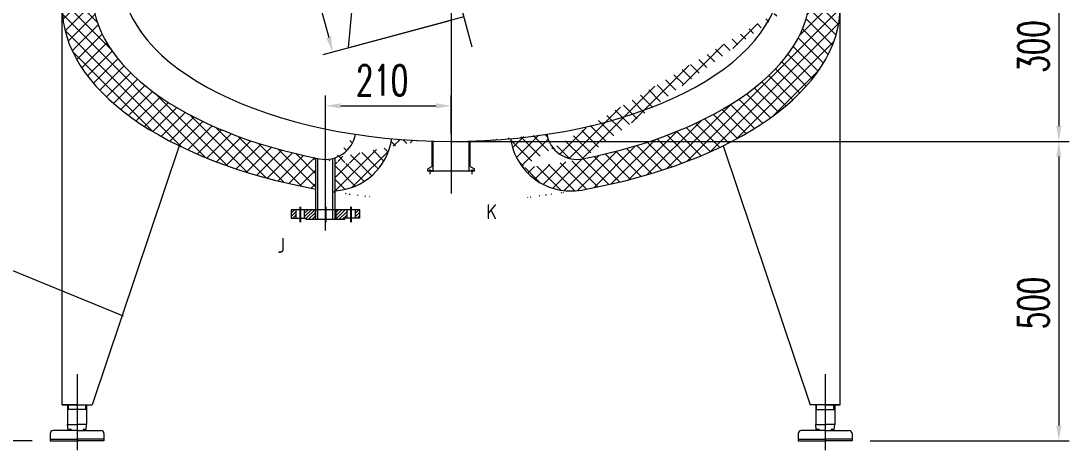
# Model space of a CAD drawing. Header units: millimetres. Extents: x 44795 to 49517, y -899 to 5779.
# Drawn here: x 45736 to 47487, y 2342 to 3058 of the extents above; entities that cross this region are included whole.
import ezdxf
from ezdxf.enums import TextEntityAlignment as Align

# ---------------------------------------------------------------- set-up
doc = ezdxf.new("R2010")
doc.units = ezdxf.units.MM
doc.header["$LTSCALE"] = 2
doc.linetypes.add('CENTER', pattern=[2, 1.25, -0.25, 0.25, -0.25])
doc.layers.get('0').update_dxf_attribs({"lineweight": 30})
doc.layers.get('Defpoints').update_dxf_attribs({"lineweight": 9})
doc.layers.add('3', color=3, linetype='CENTER')
doc.layers.add('尺寸线层', color=3, linetype='Continuous', lineweight=13)
doc.styles.add('HZ', font='txt.shx', dxfattribs={"width": 0.667, "bigfont": 'hztxt.shx'})
doc.styles.add('J_BigFont', font='gbenor.shx', dxfattribs={"bigfont": 'gbcbig.shx'})
doc.dimstyles.new('ISO-25', dxfattribs={"dimscale": 0.85, "dimtxt": 60, "dimasz": 30, "dimexe": 20, "dimexo": 0, "dimgap": 20, "dimtad": 1, "dimdec": 0, "dimdsep": 46, "dimtxsty": 'HZ', "dimcen": 35, "dimclrd": 256, "dimclre": 256, "dimclrt": 256, "dimadec": 0, "dimazin": 0, "dimtfac": 1, "dimtdec": 0, "dimtmove": 0, "dimatfit": 2, "dimfxl": 0, "dimlwd": -1, "dimlwe": -1, "dimarcsym": 0})
pattern_1 = [(45, (0, 0), (-11.22532015133644, 11.22532015133644), []), (135, (0, 0), (-11.22532015133644, -11.22532015133644), [])]

# ---------------------------------------------------------------- blocks, each defined once
blk = doc.blocks.new('*D186')
at = {"layer": 'Defpoints', "color": 0}
for p in [(45362.0810467666, 4979.846837027477), (46014.91894727698, 4979.846837027477), (45755.04601023128, 2357.189516665181)]:
    blk.add_point(p, dxfattribs=at)
at = {"layer": '尺寸线层'}
for p, q in [((46014.91894727698, 4979.846837027477), (45345.0810467666, 4979.846837027477)), ((45362.0810467666, 2382.689516665181), (45362.0810467666, 4954.346837027477)), ((45755.04601023128, 2357.189516665181), (45345.0810467666, 2357.189516665181))]:
    blk.add_line(p, q, dxfattribs=at)
for points in [[(45357.8310467666, 4954.346837027477), (45366.3310467666, 4954.346837027477), (45362.0810467666, 4979.846837027477)], [(45357.8310467666, 2382.689516665181), (45366.3310467666, 2382.689516665181), (45362.0810467666, 2357.189516665181)]]:
    blk.add_solid(points, dxfattribs=at)
at = {"layer": '尺寸线层', "insert": (45319.5810467666, 3466.433416887885), "char_height": 51, "attachment_point": 5, "rotation": 90, "style": 'HZ'}
blk.add_mtext('~2700', dxfattribs=at)
blk = doc.blocks.new('*D171')
at = {"layer": 'Defpoints', "color": 0}
for p in [(46455.04601023126, 2916.560260164624), (46455.04601023126, 2869.739885242059), (46245.04601023126, 2842.594842865157)]:
    blk.add_point(p, dxfattribs=at)
at = {"layer": '尺寸线层'}
for p, q in [((46245.04601023126, 2842.594842865157), (46245.04601023126, 2933.560260164624)), ((46455.04601023126, 2869.739885242059), (46455.04601023126, 2933.560260164624)), ((46270.54601023126, 2916.560260164624), (46429.54601023126, 2916.560260164624))]:
    blk.add_line(p, q, dxfattribs=at)
for points in [[(46270.54601023126, 2920.810260164624), (46270.54601023126, 2912.310260164624), (46245.04601023126, 2916.560260164624)], [(46429.54601023126, 2920.810260164624), (46429.54601023126, 2912.310260164624), (46455.04601023126, 2916.560260164624)]]:
    blk.add_solid(points, dxfattribs=at)
at = {"layer": '尺寸线层', "insert": (46339.69194950387, 2959.060260164624), "char_height": 51, "attachment_point": 5, "style": 'HZ'}
blk.add_mtext('210', dxfattribs=at)
blk = doc.blocks.new('*U161')
at = {"linetype": 'Continuous'}
h = blk.add_hatch(dxfattribs=at)
h.set_pattern_fill('U', color=1, scale=4, angle=45, style=0, pattern_type=0)
h.set_pattern_definition([(45, (0, 0), (-2.82842712474619, 2.82842712474619), [])])
h.paths.add_polyline_path([(6102.357622159708, -290.4362685094419), (6102.357622159708, -304.4362685094418), (6094.357622159708, -304.4362685094418), (6094.357622159708, -290.4362685094419)])
h.paths.add_polyline_path([(6134.607622159707, -290.4362685094418), (6134.607622159707, -306.4362685094418), (6119.357622159707, -306.4362685094418), (6119.357622159707, -304.4362685094418), (6116.357622159708, -304.4362685094418), (6116.357622159708, -290.4362685094419)])
h.paths.add_polyline_path([(6187.357622159708, -290.4362685094419), (6187.357622159708, -304.4362685094418), (6184.357622159707, -304.4362685094418), (6184.357622159707, -306.4362685094418), (6169.107622159707, -306.4362685094418), (6169.107622159707, -290.4362685094418)])
h.paths.add_polyline_path([(6209.357622159708, -304.4362685094418), (6209.357622159708, -290.4362685094419), (6201.357622159708, -290.4362685094419), (6201.357622159708, -304.4362685094418)])
blk = doc.blocks.new('*U162', base_point=(6151.857622159707, -306.4362685094418))
at = {"color": 7, "linetype": 'Continuous'}
for p, q in [((6209.357622159707, -290.4362685094418), (6094.357622159707, -290.4362685094418)), ((6094.357622159707, -290.4362685094418), (6094.357622159707, -304.4362685094418)), ((6102.357622159707, -290.4362685094418), (6102.357622159707, -304.4362685094418)), ((6116.357622159707, -290.4362685094418), (6116.357622159707, -304.4362685094418)), ((6134.607622159707, -290.4362685094418), (6134.607622159707, -306.4362685094418)), ((6169.107622159707, -290.4362685094418), (6169.107622159707, -306.4362685094418)), ((6187.357622159707, -290.4362685094418), (6187.357622159707, -304.4362685094418)), ((6201.357622159707, -290.4362685094418), (6201.357622159707, -304.4362685094418)), ((6209.357622159707, -304.4362685094418), (6209.357622159707, -290.4362685094418)), ((6094.357622159707, -304.4362685094418), (6119.357622159707, -304.4362685094418)), ((6119.357622159707, -304.4362685094418), (6119.357622159707, -306.4362685094418)), ((6119.357622159707, -306.4362685094418), (6184.357622159707, -306.4362685094418)), ((6209.357622159707, -304.4362685094418), (6184.357622159707, -304.4362685094418)), ((6184.357622159707, -304.4362685094418), (6184.357622159707, -306.4362685094418))]:
    blk.add_line(p, q, dxfattribs=at)
at = {"layer": '3', "color": 3, "linetype": 'Continuous'}
for p, q in [((6109.357622159707, -285.4362685094418), (6109.357622159707, -311.4362685094418)), ((6151.857622159707, -285.4362685094418), (6151.857622159707, -311.4362685094418)), ((6194.357622159707, -285.4362685094418), (6194.357622159707, -311.4362685094418))]:
    blk.add_line(p, q, dxfattribs=at)
at = {"color": 1, "linetype": 'Continuous'}
blk.add_blockref('*U161', (0, 7.958078640513122e-13), dxfattribs=at)
blk = doc.blocks.new('*D181')
at = {"layer": 'Defpoints', "color": 0}
for p in [(46455.04601023126, 2857.189516665181), (47155.04601023127, 2357.189516665181), (47470.29830731874, 2357.189516665181)]:
    blk.add_point(p, dxfattribs=at)
at = {"layer": '尺寸线层'}
for p, q in [((46455.04601023126, 2857.189516665181), (47487.29830731874, 2857.189516665181)), ((47470.29830731874, 2831.689516665181), (47470.29830731874, 2382.689516665181)), ((47155.04601023127, 2357.189516665181), (47487.29830731874, 2357.189516665181))]:
    blk.add_line(p, q, dxfattribs=at)
for points in [[(47466.04830731874, 2831.689516665181), (47474.54830731874, 2831.689516665181), (47470.29830731874, 2857.189516665181)], [(47466.04830731874, 2382.689516665181), (47474.54830731874, 2382.689516665181), (47470.29830731874, 2357.189516665181)]]:
    blk.add_solid(points, dxfattribs=at)
at = {"layer": '尺寸线层', "insert": (47427.79830731874, 2587.248419030751), "char_height": 51, "attachment_point": 5, "rotation": 90, "style": 'HZ'}
blk.add_mtext('500', dxfattribs=at)
blk = doc.blocks.new('*D189')
at = {"layer": 'Defpoints', "color": 0}
for p in [(47005.04601023127, 3157.189516665181), (46455.04601023126, 2857.189516665181), (47470.29830731874, 2857.189516665181)]:
    blk.add_point(p, dxfattribs=at)
at = {"layer": '尺寸线层'}
for p, q in [((47005.04601023127, 3157.189516665181), (47487.29830731874, 3157.189516665181)), ((47470.29830731874, 3131.689516665181), (47470.29830731874, 2882.689516665181)), ((46455.04601023126, 2857.189516665181), (47487.29830731874, 2857.189516665181))]:
    blk.add_line(p, q, dxfattribs=at)
for points in [[(47466.04830731874, 3131.689516665181), (47474.54830731874, 3131.689516665181), (47470.29830731874, 3157.189516665181)], [(47466.04830731874, 2882.689516665181), (47474.54830731874, 2882.689516665181), (47470.29830731874, 2857.189516665181)]]:
    blk.add_solid(points, dxfattribs=at)
at = {"layer": '尺寸线层', "insert": (47427.79830731874, 3015.601839600502), "char_height": 51, "attachment_point": 5, "rotation": 90, "style": 'HZ'}
blk.add_mtext('300', dxfattribs=at)
blk = doc.blocks.new('*D245')
at = {"layer": 'Defpoints', "color": 0}
for p in [(46155.04601023127, 4262.678128097502), (46475.99623500444, 3064.875582543384), (46257.03119961493, 3006.204078140116)]:
    blk.add_point(p, dxfattribs=at)
at = {"layer": '尺寸线层'}
for p, q in [((46155.04601023127, 4262.678128097502), (45919.66023579486, 4199.606699927493)), ((45942.68086049188, 4179.375515123863), (46250.43131396481, 3030.835186710487)), ((46475.99623500444, 3064.875582543384), (46240.61046056802, 3001.804154373374))]:
    blk.add_line(p, q, dxfattribs=at)
for points in [[(45946.7860452536, 4180.475496065549), (45938.57567573015, 4178.275534182178), (45936.08097484177, 4204.006623694234)], [(46254.53649872654, 3031.935167652173), (46246.32612920309, 3029.735205768802), (46257.03119961493, 3006.204078140116)]]:
    blk.add_solid(points, dxfattribs=at)
at = {"layer": '尺寸线层', "insert": (46137.60793484564, 3616.105160334031), "char_height": 51, "attachment_point": 5, "rotation": 284.99999999999983, "style": 'HZ'}
blk.add_mtext('1240', dxfattribs=at)
blk = doc.blocks.new('*D249')
at = {"layer": 'Defpoints', "color": 0}
for p in [(46080.25979932996, 5117.488430224877), (45966.10252830661, 4967.824802399294), (46155.04601023127, 4923.740167350589), (46155.04601023127, 4262.678128097503), (46489.37951068065, 3014.928517748051)]:
    blk.add_point(p, dxfattribs=at)
at = {"layer": '尺寸线层'}
for p, q in [((46155.04601023127, 4923.740167350589), (46155.04601023128, 5137.753666709383)), ((45966.10252830661, 4967.824802399294), (45928.55979493518, 5107.936190796536))]:
    blk.add_line(p, q, dxfattribs=at)
blk.add_arc((46155.04601023127, 4262.678128097497), 858.0755386118852, 91.70275934909706, 103.2972406509023, dxfattribs=at)
for points in [[(46129.48567535922, 5124.624297307686), (46129.61197542854, 5116.12523569522), (46155.04601023127, 5120.753666709384)], [(45958.72503588003, 5093.627543298594), (45956.64731336803, 5101.869695272632), (45932.95971870192, 5091.515451749621)]]:
    blk.add_solid(points, dxfattribs=at)
at = {"layer": '尺寸线层', "insert": (46037.49731436974, 5155.549118133204), "char_height": 51, "attachment_point": 5, "rotation": 7.499999999999816, "style": 'HZ'}
blk.add_mtext('15°', dxfattribs=at)

msp = doc.modelspace()

# ---------------------------------------------------------------- hatches: boundary and pattern name
at = {"layer": '尺寸线层'}
h = msp.add_hatch(dxfattribs=at)
h.set_pattern_fill('ANSI37', color=256, scale=5, style=0)
h.set_pattern_definition(pattern_1)
h.paths.add_polyline_path([(45905.04601023126, 3807.189516665181), (45887.54601023132, 3807.189516665182), (45887.54601023135, 3754.027001653199, -0.08963165409191307), (45905.04601023127, 3757.189516665181)])
h.paths.add_polyline_path([(45862.54601023123, 3807.189516665181), (45855.04601023129, 3807.189516665181, 0.4142135623730951), (45805.04601023129, 3757.189516665181), (45805.0460102313, 3673.189516665181), (45855.04601023128, 3673.189516665182), (45855.04601023127, 3707.189516665181, -0.1395991324159469), (45862.54601023118, 3733.528651047161)])
h.paths.add_polyline_path([(45855.04601023127, 3641.189516665181), (45805.04601023129, 3641.189516665181), (45805.04601023128, 3412.47338833442), (45855.04601023127, 3401.896284166887)])
h.paths.add_polyline_path([(45855.04601023127, 3401.896284166889), (45814.64174554709, 3410.443486494437), (45805.04601023129, 3407.364728089787), (45805.04601023127, 3282.589516665178), (45855.04601023127, 3282.589516665172)])
h.paths.add_polyline_path([(45905.04601023126, 3307.189516665176), (45880.04601023126, 3321.623273394922, -0.2679491924310811), (45855.04601023127, 3364.924543584143), (45855.04601023127, 3282.589516665172), (45905.04601023127, 3282.589516665167)])
h.paths.add_polyline_path([(45905.04601023126, 3231.789516665182), (45855.04601023127, 3231.789516665177), (45855.04601023127, 3149.454489746221, -0.2679491924310738), (45880.04601023126, 3192.75575993544), (45905.04601023127, 3207.189516665186)])
h.paths.add_polyline_path([(45855.04601023127, 3231.789516665177), (45805.04601023127, 3231.78951666517), (45805.04601023127, 3107.189516665182), (45855.04601023127, 3107.189516665182)])
edge = h.paths.add_edge_path()
edge.add_ellipse((46455.04601023126, 3107.189516665185), major_axis=(599.9999999999927, -4.547473508864642e-12), ratio=0.5000000000000061, start_angle=180, end_angle=247.8726394707552, ccw=False)
edge.add_line((45855.04601023126, 3107.189516665181), (45805.04601023128, 3107.189516665181))
edge.add_line((45805.04601023128, 3107.189516665181), (45805.04601023128, 3082.189516665175))
edge.add_ellipse((46455.04601023127, 3082.189516665181), major_axis=(650, 0), ratio=0.4999999999999993, start_angle=180, end_angle=231.9393618568247)
edge.add_ellipse((46455.04601023127, 3082.189516665181), major_axis=(650, 0), ratio=0.4999999999999993, start_angle=231.9393618568247, end_angle=249.6537688566488)
edge.add_line((46229.04601023125, 2777.466691789854), (46229.04601023126, 2829.284856754636))
edge = h.paths.add_edge_path()
edge.add_ellipse((46455.04601023127, 3132.189516665181), major_axis=(550, 0), ratio=0.5, start_angle=253.1025096071994, end_angle=259.5996461230856, ccw=False)
edge.add_ellipse((46245.04601023126, 2878.024216122405), major_axis=(-9.839081525256917, -49.97211106399845), ratio=1, start_angle=29.44792066931842, end_angle=91.00401462934002, ccw=False)
edge.add_line((46261.04601023126, 2829.671145801551), (46261.04601023126, 2774.556854564124))
edge.add_arc((46255.1589070717, 2875.993719475543), 101.607556543147, 273.3215558420938, 351.9174167890548)
h = msp.add_hatch(dxfattribs=at)
h.set_pattern_fill('ANSI37', color=256, scale=5, style=0)
h.set_pattern_definition(pattern_1)
edge = h.paths.add_edge_path()
edge.add_ellipse((46455.04601023126, 3107.189516665185), major_axis=(599.9999999999927, -4.547473508864642e-12), ratio=0.5000000000000061, start_angle=291.49367207954765, end_angle=360, ccw=False)
edge.add_line((46674.88509003428, 2828.052104719309), (46674.88509175651, 2828.052105058402))
edge.add_arc((46665.04601023126, 2878.0242161224), 50.93151685796414, 190.1345595140679, 281.1385741434045, ccw=False)
edge.add_ellipse((46455.04601023127, 3132.189516665181), major_axis=(550, 0), ratio=0.5, start_angle=280.4003538769143, end_angle=286.89749039279855, ccw=False)
edge.add_arc((46654.93311339084, 2875.993719475545), 101.6075565431486, 188.0825832109464, 280.0758614436818)
edge.add_ellipse((46455.04601023127, 3082.189516665181), major_axis=(650, 0), ratio=0.4999999999999993, start_angle=289.5644497870991, end_angle=360)
edge.add_line((47105.04601023129, 3082.189516665218), (47105.04601023128, 3107.189516665181))
edge.add_line((47105.04601023128, 3107.189516665181), (47055.04601023126, 3107.189516665181))

# ---------------------------------------------------------------- linework, layer by layer
for p, q in [((45966.10252830662, 4967.824802399294), (46489.37951068065, 3014.928517748051)), ((46455.04601023127, 4421.36240557479), (46455.04601023126, 2770.189079207412)), ((45805.04601023127, 2417.189516665182), (45805.04601023127, 3082.189516665181)), ((46289.7153881656, 3085.952146724237), (46282.81106974663, 3013.111773522896)), ((47105.04601023126, 2417.189516665182), (47105.04601023126, 3082.189516665181)), ((46282.81106974663, 3013.111773522896), (46451.15814232843, 3058.220235669334)), ((46423.34601023127, 2815.189516665181), (46423.34601023127, 2857.646664818698)), ((46424.84601023127, 2807.189516665181), (46424.84601023127, 2857.604393251695)), ((46485.24601023125, 2807.189516665181), (46485.24601023125, 2857.604393251695)), ((46486.74601023125, 2815.189516665181), (46486.74601023125, 2857.646664818698)), ((45907.86649375228, 2565.55375132108), (45237.50919194957, 2839.031376308227)), ((46000.68730477897, 2849.779229253185), (45855.04601023127, 2417.189516665181)), ((46245.04601023126, 2708.369825070044), (46245.04601023126, 2842.594842865157)), ((46909.40471568356, 2849.779229253185), (47055.04601023126, 2417.189516665181)), ((46229.04601023126, 2727.092721052602), (46229.04601023126, 2829.284856754635)), ((46232.54601023126, 2727.092721052602), (46232.54601023126, 2828.579686436606)), ((46257.54601023126, 2727.092721052602), (46257.54601023126, 2828.65044363687)), ((46261.04601023126, 2727.092721052602), (46261.04601023126, 2829.671145801552)), ((46423.34601023127, 2815.189516665181), (46416.29601023127, 2811.189516665181)), ((46416.29601023127, 2807.189516665181), (46416.29601023127, 2811.189516665181)), ((46493.79601023126, 2807.189516665181), (46416.29601023127, 2807.189516665181)), ((46419.79601023127, 2802.291111016773), (46419.79601023127, 2810.405978507646)), ((46421.79601023127, 2807.189516665181), (46424.84601023127, 2807.189516665181)), ((46485.24601023125, 2807.189516665181), (46455.04601023126, 2807.189516665181)), ((46486.74601023125, 2815.189516665181), (46493.79601023126, 2811.189516665181)), ((46490.29601023126, 2802.291111016773), (46490.29601023126, 2810.405978507646)), ((46493.79601023126, 2807.189516665181), (46493.79601023126, 2811.189516665181)), ((45830.04601023127, 2468.611419211061), (45830.04601023127, 2341.783528594904)), ((47080.04601023126, 2468.611419211061), (47080.04601023126, 2341.783528594904)), ((45805.04601023127, 2417.189516665181), (45855.04601023127, 2417.189516665181)), ((45830.04601023127, 2417.189516665181), (45805.04601023127, 2417.189516665181)), ((45814.04601023127, 2417.189516665181), (45814.04601023127, 2384.189516665183)), ((45815.54601023127, 2409.189516665179), (45815.54601023127, 2417.189516665181)), ((45830.04601023127, 2417.189516665181), (45855.04601023127, 2417.189516665181)), ((45844.54601023127, 2409.189516665181), (45844.54601023127, 2417.189516665181)), ((45846.04601023128, 2417.189516665181), (45846.04601023127, 2384.189516665183)), ((47105.04601023126, 2417.189516665181), (47055.04601023126, 2417.189516665181)), ((47080.04601023126, 2417.189516665181), (47055.04601023126, 2417.189516665181)), ((47064.04601023125, 2417.189516665181), (47064.04601023126, 2384.189516665183)), ((47065.54601023126, 2409.189516665181), (47065.54601023126, 2417.189516665181)), ((47080.04601023126, 2417.189516665181), (47105.04601023126, 2417.189516665181)), ((47094.54601023126, 2409.189516665179), (47094.54601023126, 2417.189516665181)), ((47096.04601023126, 2417.189516665181), (47096.04601023126, 2384.189516665183)), ((45846.04601023127, 2409.189516665181), (45814.04601023127, 2409.189516665179)), ((45814.04601023127, 2409.189516665181), (45814.04601023128, 2384.189516665181)), ((45846.04601023127, 2409.189516665181), (45846.04601023127, 2384.189516665181)), ((47064.04601023126, 2409.189516665181), (47064.04601023126, 2384.189516665181)), ((47064.04601023126, 2409.189516665181), (47096.04601023126, 2409.189516665179)), ((47096.04601023126, 2409.189516665181), (47096.04601023125, 2384.189516665181)), ((45815.04601023128, 2376.189516665181), (45814.04601023128, 2384.189516665181)), ((45814.04601023128, 2384.189516665181), (45830.04601023128, 2384.189516665181)), ((45846.04601023127, 2384.189516665181), (45830.04601023127, 2384.189516665181)), ((45845.04601023127, 2376.189516665181), (45846.04601023127, 2384.189516665181)), ((47065.04601023126, 2376.189516665181), (47064.04601023126, 2384.189516665181)), ((47064.04601023126, 2384.189516665181), (47080.04601023126, 2384.189516665181)), ((47096.04601023125, 2384.189516665181), (47080.04601023125, 2384.189516665181)), ((47095.04601023125, 2376.189516665181), (47096.04601023125, 2384.189516665181)), ((45785.04601023127, 2369.189516665181), (45785.04601023127, 2360.189516665181)), ((45830.04601023127, 2374.189516665181), (45790.04601023127, 2374.189516665181)), ((45830.04601023127, 2374.189516665181), (45805.04601023127, 2374.189516665181)), ((45820.04601023128, 2376.189516665181), (45815.04601023128, 2376.189516665181)), ((45817.04601023128, 2376.189516665181), (45820.04601023128, 2376.189516665181)), ((45820.04601023128, 2376.189516665181), (45820.04601023127, 2374.189516665181)), ((45830.04601023127, 2374.189516665181), (45870.04601023127, 2374.189516665181)), ((45840.04601023127, 2376.189516665181), (45845.04601023127, 2376.189516665181)), ((45843.04601023127, 2376.189516665181), (45840.04601023127, 2376.189516665181)), ((45840.04601023127, 2376.189516665181), (45840.04601023127, 2374.189516665181)), ((45875.04601023127, 2369.189516665181), (45875.04601023127, 2360.189516665181)), ((47035.04601023126, 2369.189516665181), (47035.04601023126, 2360.189516665181)), ((47080.04601023126, 2374.189516665181), (47040.04601023126, 2374.189516665181)), ((47070.04601023126, 2376.189516665181), (47065.04601023126, 2376.189516665181)), ((47067.04601023126, 2376.189516665181), (47070.04601023126, 2376.189516665181)), ((47070.04601023126, 2376.189516665181), (47070.04601023126, 2374.189516665181)), ((47080.04601023126, 2374.189516665181), (47120.04601023126, 2374.189516665181)), ((47080.04601023126, 2374.189516665181), (47105.04601023126, 2374.189516665181)), ((47090.04601023125, 2376.189516665181), (47090.04601023126, 2374.189516665181)), ((47090.04601023125, 2376.189516665181), (47095.04601023125, 2376.189516665181)), ((47093.04601023125, 2376.189516665181), (47090.04601023125, 2376.189516665181)), ((47125.04601023126, 2369.189516665181), (47125.04601023126, 2360.189516665181)), ((45785.04601023127, 2360.189516665181), (45785.04601023127, 2357.189516665181)), ((45785.04601023127, 2360.189516665181), (45830.04601023127, 2360.189516665181)), ((45785.04601023127, 2357.189516665181), (45830.04601023127, 2357.189516665181)), ((45875.04601023127, 2360.189516665181), (45830.04601023127, 2360.189516665181)), ((45875.04601023127, 2357.189516665181), (45830.04601023127, 2357.189516665181)), ((45875.04601023127, 2360.189516665181), (45875.04601023127, 2357.189516665181)), ((47035.04601023126, 2360.189516665181), (47080.04601023126, 2360.189516665181)), ((47035.04601023126, 2360.189516665181), (47035.04601023126, 2357.189516665181)), ((47035.04601023126, 2357.189516665181), (47080.04601023126, 2357.189516665181)), ((47125.04601023126, 2360.189516665181), (47080.04601023126, 2360.189516665181)), ((47125.04601023126, 2357.189516665181), (47080.04601023126, 2357.189516665181)), ((47125.04601023126, 2360.189516665181), (47125.04601023126, 2357.189516665181))]:
    msp.add_line(p, q, dxfattribs=at)
for centre, radius, start, end in [((46255.1589070717, 2875.993719475544), 101.6075565431477, 273.3215558420758, 351.9174167890916), ((46654.93311339084, 2875.993719475544), 101.6075565431477, 188.0825832109459, 280.0758614437746), ((46665.04601023126, 2878.024216122401), 50.93151685796568, 190.1345595140684, 281.1385741434065), ((46419.79601023127, 2807.189516665181), 2, 0, 180), ((46490.29601023126, 2807.189516665181), 2, 0, 180), ((45790.04601023127, 2369.189516665181), 5, 90, 180), ((45870.04601023127, 2369.189516665181), 5, 0, 90), ((47040.04601023126, 2369.189516665181), 5, 90, 180), ((47120.04601023126, 2369.189516665181), 5, 7.016477563892661e-15, 90)]:
    msp.add_arc(centre, radius, start, end, dxfattribs=at)
for centre, major_axis, ratio, start_param, end_param in [((46455.04601023127, 3132.189516665181), (550, 0), 0.5, 3.141592653589793, 6.283185307179586), ((46455.04601023126, 3107.189516665185), (599.9999999999927, -4.547473508864642e-12), 0.5000000000000061, 3.141592653589793, 4.337253631167693), ((46455.04601023126, 3107.189516665185), (599.9999999999927, -4.547473508864642e-12), 0.5000000000000061, 5.087524326516773, 6.283185307179586), ((46455.04601023127, 3082.189516665181), (650, 0), 0.4999999999999993, 3.141592653589793, 4.357280256561402), ((46455.04601023127, 3082.189516665181), (650, 0), 0.4999999999999993, 5.053853045510674, 6.283185307179586), ((46245.04601023126, 2878.024216122405), (-9.839081525256915, -49.97211106399845), 1, 0, 1.58831968781507)]:
    msp.add_ellipse(centre, major_axis=major_axis, ratio=ratio, start_param=start_param, end_param=end_param, dxfattribs=at)

# ---------------------------------------------------------------- block references
msp.add_blockref('*U162', (46245.04601023126, 2727.092721052602), dxfattribs=at)

# ---------------------------------------------------------------- texts
at = {"layer": '尺寸线层', "style": 'J_BigFont'}
msp.add_text('K', height=25, dxfattribs=at).set_placement((46513.97928047418, 2727.198170891224))
msp.add_text('J', height=25, dxfattribs=at).set_placement((46171.1753823741, 2683.508170708192), align=Align.MIDDLE_CENTER)

# ---------------------------------------------------------------- dimensions: what is measured, and where the dimension line sits
at = {"layer": '尺寸线层'}
dim = msp.add_angular_dim_2l(base=(46080.25979932996, 5117.488430224877), line1=((46155.04601023127, 4262.678128097504), (46155.04601023127, 4923.740167350589)), line2=((45966.10252830662, 4967.824802399294), (46489.37951068065, 3014.928517748051)), dimstyle='ISO-25', dxfattribs=at)
dim.commit()
dim.dimension.update_dxf_attribs({"geometry": '*D249', "text_midpoint": (46037.49731436974, 5155.549118133203)})
dim = msp.add_linear_dim(base=(45362.0810467666, 4979.846837027477), p1=(45755.04601023128, 2357.189516665181), p2=(46014.91894727698, 4979.846837027477), angle=90, text='~2700', dimstyle='ISO-25', dxfattribs=at)
dim.commit()
dim.dimension.update_dxf_attribs({"geometry": '*D186', "text_midpoint": (45362.0810467666, 3466.433416887885), "dimtype": 160})
dim = msp.add_aligned_dim(p1=(46155.04601023127, 4262.678128097504), p2=(46475.99623500444, 3064.875582543385), distance=-226.68928548140502, dimstyle='ISO-25', dxfattribs=at)
dim.commit()
dim.dimension.update_dxf_attribs({"geometry": '*D245', "text_midpoint": (46137.60793484564, 3616.105160334031)})
for base, p1, p2, picture, middle in [((47470.29830731874, 2857.189516665181), (47005.04601023127, 3157.189516665181), (46455.04601023126, 2857.189516665181), '*D189', (47470.29830731874, 3015.601839600502)), ((47470.29830731874, 2357.189516665181), (46455.04601023126, 2857.189516665181), (47155.04601023127, 2357.189516665181), '*D181', (47470.29830731874, 2587.248419030751))]:
    dim = msp.add_linear_dim(base=base, p1=p1, p2=p2, angle=90, dimstyle='ISO-25', dxfattribs=at)
    dim.commit()
    dim.dimension.update_dxf_attribs({"geometry": picture, "text_midpoint": middle, "dimtype": 160})
dim = msp.add_linear_dim(base=(46455.04601023126, 2916.560260164624), p1=(46245.04601023126, 2842.594842865157), p2=(46455.04601023126, 2869.739885242059), dimstyle='ISO-25', dxfattribs=at)
dim.commit()
dim.dimension.update_dxf_attribs({"geometry": '*D171', "text_midpoint": (46339.69194950387, 2916.560260164624), "dimtype": 160})

doc.saveas('drawing.dxf')
